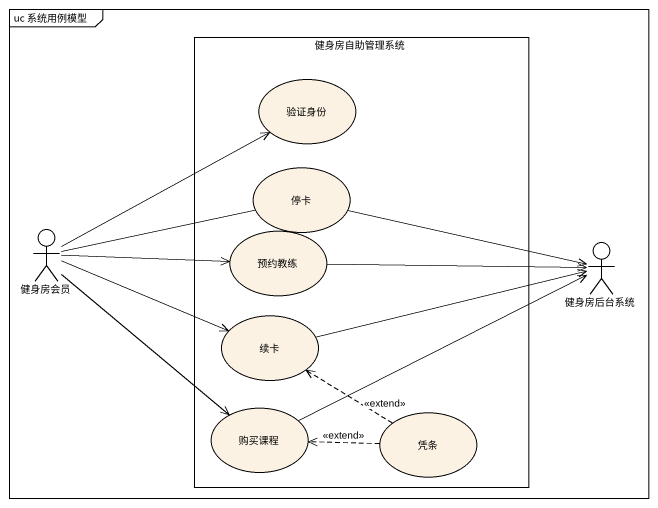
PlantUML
@startuml
mainframe uc 系统用例模型
rectangle 健身房自助管理系统 {
  usecase 验证身份
  usecase 停卡
  usecase 预约教练
  usecase 续卡
  usecase 购买课程
  usecase 凭条
}
actor 健身房会员
actor 健身房后台系统
停卡 -right-> 健身房后台系统
健身房会员 -up-> 验证身份
健身房会员 -right- 停卡
健身房会员 -right-> 预约教练
健身房会员 -right-> 续卡
健身房会员 --> 购买课程
预约教练 -right-> 健身房后台系统
续卡 -right-> 健身房后台系统
购买课程 -right-> 健身房后台系统
凭条 .up.> 续卡 : <<extend>>
凭条 .left.> 购买课程 : <<extend>>
@enduml
